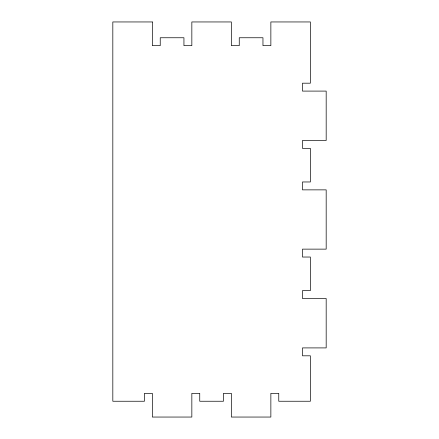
<?xml version="1.0" encoding="UTF-8"?>
<svg xmlns="http://www.w3.org/2000/svg" width="439" height="439" viewBox="0 0 439 439"><rect width="100%" height="100%" fill="white"/><g stroke="black" fill="none" stroke-linecap="round" stroke-linejoin="round"><path stroke-width="0.66" d="M152.333 21.95L112.823 21.95L112.823 401.246L144.431 401.246L144.431 393.344L152.333 393.344L152.333 417.05L191.843 417.05L191.843 393.344L199.745 393.344L199.745 401.246L223.451 401.246L223.451 393.344L231.353 393.344L231.353 417.05L270.863 417.05L270.863 393.344L278.765 393.344L278.765 401.246L310.373 401.246L310.373 355.809L302.471 355.809L302.471 347.907L326.177 347.907L326.177 298.52L302.471 298.52L302.471 290.618L310.373 290.618L310.373 257.034L302.471 257.034L302.471 249.132L326.177 249.132L326.177 189.867L302.471 189.867L302.471 181.965L310.373 181.965L310.373 148.382L302.471 148.382L302.471 140.48L326.177 140.48L326.177 91.092L302.471 91.092L302.471 83.19L310.373 83.19L310.373 21.95L270.863 21.95L270.863 45.656L262.961 45.656L262.961 37.754L239.255 37.754L239.255 45.656L231.353 45.656L231.353 21.95L191.843 21.95L191.843 45.656L183.941 45.656L183.941 37.754L160.235 37.754L160.235 45.656L152.333 45.656L152.333 21.95"/></g></svg>
